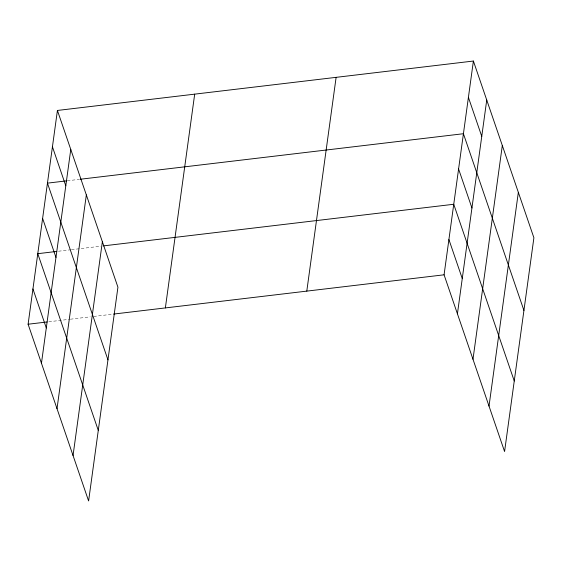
<?xml version="1.0" encoding="UTF-8"?>
<svg xmlns="http://www.w3.org/2000/svg" width="562" height="562" viewBox="0 0 562 562"><rect width="100%" height="100%" fill="white"/><g stroke="black" fill="none" stroke-linecap="round" stroke-linejoin="round"><path stroke-width="0.42" stroke-dasharray="2.81 2.11" d="M67.307 180.781L79.397 179.341M58.497 251.221L70.58 249.788M71.444 249.683L100.802 246.198M48.817 321.766L69.54 319.307M70.405 319.202L90.257 316.842M93.714 316.434L112.709 314.179"/><path stroke-width="0.84" d="M57.422 110.454L117.929 287.189L88.606 500.96L28.1 324.225L57.422 110.454L473.394 61.04L533.9 237.775L504.578 451.546L444.071 274.811L473.394 61.04M41.455 363.235L70.777 149.464M57.015 408.679L86.337 194.909M73.046 455.508L102.368 241.737M165.369 307.92L194.691 94.149M306.796 291.116L336.118 77.345M457.426 313.814L486.741 100.043M472.986 359.266L502.309 145.495M489.017 406.094L518.34 192.323M66.442 180.88L47.454 183.142L107.96 359.87M80.261 179.243L463.418 133.721L523.932 310.456M56.769 251.425L37.773 253.687L98.287 430.415M103.387 245.889L453.745 204.266L514.251 381.001M28.1 324.225L47.096 321.97M113.573 314.074L444.071 274.811M468.406 97.381L481.76 136.383M458.585 168.993L471.939 207.996M448.905 239.538L462.259 278.541M52.435 146.801L65.789 185.804M42.614 218.414L55.968 257.417M32.94 288.959L46.295 327.962"/></g></svg>
